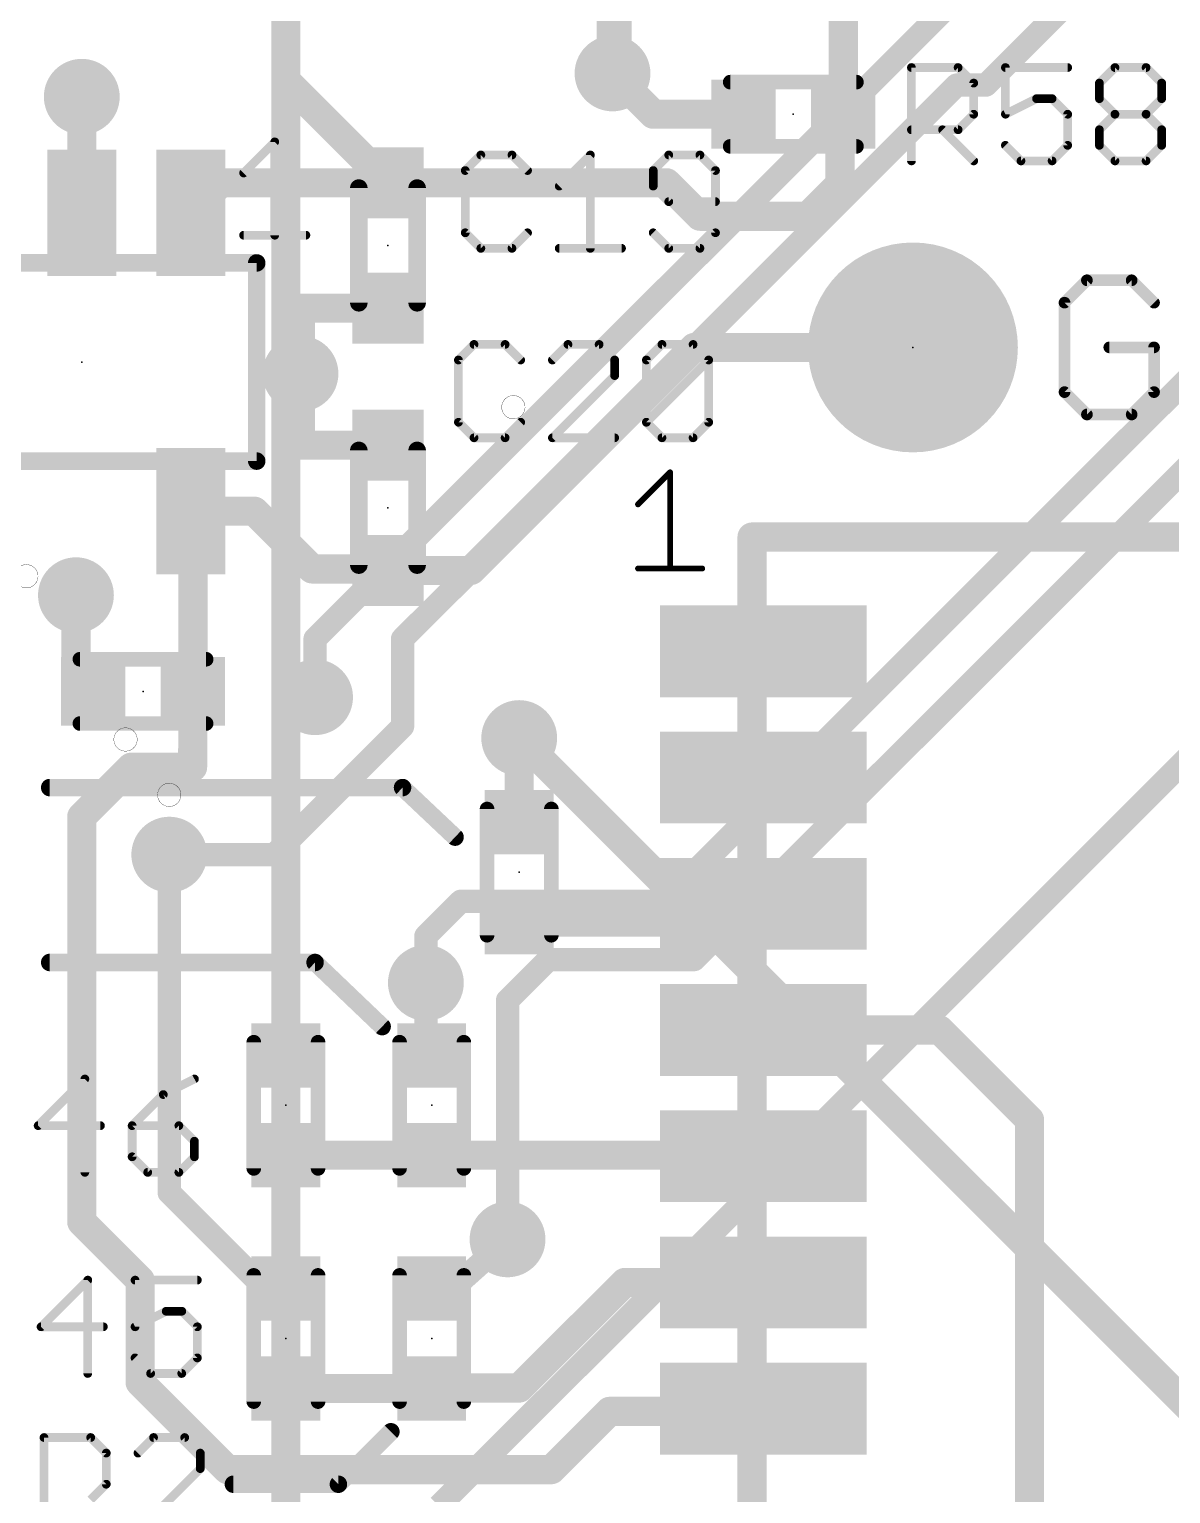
# Model space of a CAD drawing. Extents: x -18 to 144, y -21 to 125.
# Drawn here: x 5.38 to 15.33, y 27.86 to 40.62 of the extents above; entities that cross this region are included whole.
import ezdxf

# ---------------------------------------------------------------- set-up
doc = ezdxf.new("R2010")
doc.units = 0
for name, color, linetype in [('1', 251, 'CONTINUOUS'), ('114', 4, 'CONTINUOUS'), ('15', 251, 'CONTINUOUS'), ('16', 175, 'CONTINUOUS'), ('17', 1, 'CONTINUOUS'), ('18', 82, 'CONTINUOUS'), ('21', 253, 'CONTINUOUS'), ('23', 7, 'CONTINUOUS'), ('25', 253, 'CONTINUOUS'), ('27', 251, 'CONTINUOUS')]:
    doc.layers.add(name, color=color, linetype=linetype)

# ---------------------------------------------------------------- blocks, each defined once
blk = doc.blocks.new('RECT')
blk.add_solid([(-0.5, -0.5), (0.5, -0.5), (-0.5, 0.5), (0.5, 0.5)])
blk = doc.blocks.new('ROUNDP')
at = {"const_width": 0.5}
blk.add_lwpolyline([(0, -0.25, 1), (0, 0.25, 1), (0, -0.25)], format="xyb", dxfattribs=at)
blk = doc.blocks.new('ROUNDV')
at = {"const_width": 0.5}
blk.add_lwpolyline([(0, -0.25, 1), (0, 0.25, 1), (0, -0.25)], format="xyb", dxfattribs=at)

msp = doc.modelspace()

# ---------------------------------------------------------------- linework, layer by layer
at = {"layer": '1'}
for points, const_width in [([(10.48, 41.191), (10.48, 40.2996)], 0.3048), ([(12.4746, 39.878), (12.4746, 41.0964)], 0.254), ([(7.62, 40.967), (7.62, 40.1701)], 0.254), ([(10.48, 40.2996), (10.4648, 40.2336)], 0.3048), ([(10.8204, 39.878), (10.4648, 40.2336)], 0.254), ([(7.62, 40.1701), (8.509, 39.2811)], 0.254), ([(5.842, 39.019), (5.842, 40.0304)], 0.254), ([(11.6046, 39.878), (10.8204, 39.878)], 0.254), ([(12.446, 39.8494), (12.4746, 39.878)], 0.254), ([(12.446, 39.2684), (12.446, 39.8494)], 0.254), ([(7.0541, 39.2811), (6.792, 39.019)], 0.254), ([(8.509, 39.2811), (7.0541, 39.2811)], 0.254), ([(8.509, 39.2811), (10.9347, 39.2811)], 0.254), ([(10.9347, 39.2811), (11.2268, 38.989)], 0.254), ([(12.1666, 38.989), (12.446, 39.2684)], 0.254), ([(11.2268, 38.989), (12.1666, 38.989)], 0.254), ([(8.509, 38.1889), (7.747, 38.1889)], 0.254), ([(7.747, 38.1889), (7.747, 37.6174)], 0.254), ([(9.2329, 35.9029), (11.176, 37.846)], 0.254), ([(11.176, 37.846), (13.081, 37.846)], 0.254), ([(7.747, 36.9951), (7.747, 37.6174)], 0.254), ([(8.509, 36.9951), (7.747, 36.9951)], 0.254), ([(6.792, 36.419), (6.8104, 36.4006)], 0.254), ([(6.792, 36.419), (7.3452, 36.419)], 0.254), ([(6.8104, 36.4006), (6.8104, 34.8488)], 0.254), ([(7.3452, 36.419), (7.8486, 35.9156)], 0.254), ([(7.8486, 35.9156), (8.4963, 35.9156)], 0.254), ([(8.4963, 35.9156), (8.509, 35.9029)], 0.254), ([(8.509, 35.9029), (9.2329, 35.9029)], 0.254), ([(5.7912, 34.852), (5.7912, 35.687)], 0.254), ([(5.9404, 34.8488), (5.7912, 34.852)], 0.254), ([(6.8104, 34.5726), (6.8104, 34.8488)], 0.254), ([(7.62, 34.544), (7.874, 34.798)], 0.2032), ([(6.8072, 34.1884), (6.8104, 34.5726)], 0.254), ([(7.62, 31.677), (7.62, 34.544)], 0.2032), ([(9.652, 33.709), (9.652, 34.4424)], 0.254), ([(5.842, 33.7566), (6.2738, 34.1884)], 0.254), ([(6.2738, 34.1884), (6.8072, 34.1884)], 0.254), ([(5.842, 30.226), (5.842, 33.7566)], 0.254), ([(6.604, 30.48), (6.604, 33.4264)], 0.2032), ([(11.7794, 32.9982), (11.6202, 32.839)], 0.254), ([(11.6202, 32.839), (9.652, 32.839)], 0.254), ([(8.8392, 31.677), (8.8392, 32.3088)], 0.2032), ([(13.3138, 31.8982), (11.7794, 31.8982)], 0.254), ([(14.097, 31.115), (13.3138, 31.8982)], 0.254), ([(8.89, 31.677), (8.8392, 31.677)], 0.2032), ([(8.8392, 31.677), (8.8392, 31.6484)], 0.2032), ([(14.097, 18.669), (14.097, 31.115)], 0.254), ([(7.62, 30.807), (8.89, 30.807)], 0.254), ([(8.8138, 30.7372), (8.89, 30.807)], 0.2032), ([(8.89, 30.807), (11.7706, 30.807)], 0.254), ([(11.7152, 30.734), (11.7794, 30.7982)], 0.254), ([(11.7706, 30.807), (11.7794, 30.7982)], 0.254), ([(7.439, 29.645), (6.604, 30.48)], 0.2032), ([(6.35, 29.718), (5.842, 30.226)], 0.254), ([(9.071, 29.645), (9.5504, 30.0736)], 0.2032), ([(6.35, 28.829), (6.35, 29.718)], 0.254), ([(7.62, 29.645), (7.439, 29.645)], 0.2032), ([(8.89, 29.645), (9.071, 29.645)], 0.2032), ([(9.652, 28.7782), (10.572, 29.6982)], 0.254), ([(10.572, 29.6982), (11.7794, 29.6982)], 0.254), ([(7.112, 28.067), (6.35, 28.829)], 0.254), ([(7.62, 28.775), (8.89, 28.775)], 0.254), ([(8.89, 28.775), (8.8932, 28.7782)], 0.254), ([(8.8932, 28.7782), (9.652, 28.7782)], 0.254), ([(11.7794, 28.5982), (11.7562, 28.575)], 0.254), ([(10.4394, 28.575), (9.9314, 28.067)], 0.254), ([(11.7562, 28.575), (10.4394, 28.575)], 0.254), ([(9.9314, 28.067), (7.112, 28.067)], 0.254)]:
    msp.add_lwpolyline(points, dxfattribs=dict(at, const_width=const_width))
for points, const_width in [([(10.3905, 40.2507, 1), (10.5391, 40.2165)], 0.1524), ([(10.4038, 40.2996, 1), (10.5562, 40.2996)], 0.1524), ([(10.5543, 40.2825, 1), (10.4057, 40.3167)], 0.1524), ([(10.5097, 40.2785, 1), (10.4199, 40.1887)], 0.127), ([(7.6649, 40.215, 1), (7.5751, 40.1252)], 0.127), ([(7.5565, 40.1701, 1), (7.6835, 40.1701)], 0.127), ([(5.9055, 40.0304, 1), (5.7785, 40.0304)], 0.127), ([(10.8204, 39.9415, 1), (10.8204, 39.8145)], 0.127), ([(10.7755, 39.8331, 1), (10.8653, 39.9229)], 0.127), ([(11.6046, 39.8145, 1), (11.6046, 39.9415)], 0.127), ([(12.5095, 39.8494, 1), (12.3825, 39.8494)], 0.127), ([(12.4011, 39.8943, 1), (12.4909, 39.8045)], 0.127), ([(12.5195, 39.8331, 1), (12.4297, 39.9229)], 0.127), ([(12.4111, 39.878, 1), (12.5381, 39.878)], 0.127), ([(7.0541, 39.3446, 1), (7.0541, 39.2176)], 0.127), ([(7.099, 39.2362, 1), (7.0092, 39.326)], 0.127), ([(8.509, 39.3446, 1), (8.509, 39.2176)], 0.127), ([(8.4641, 39.2362, 1), (8.5539, 39.326)], 0.127), ([(8.509, 39.2176, 1), (8.509, 39.3446)], 0.127), ([(10.9796, 39.326, 1), (10.8898, 39.2362)], 0.127), ([(10.9347, 39.2176, 1), (10.9347, 39.3446)], 0.127), ([(12.3825, 39.2684, 1), (12.5095, 39.2684)], 0.127), ([(12.4909, 39.2235, 1), (12.4011, 39.3133)], 0.127), ([(5.7785, 39.019, 1), (5.9055, 39.019)], 0.127), ([(6.7471, 39.0639, 1), (6.8369, 38.9741)], 0.127), ([(11.2268, 39.0525, 1), (11.2268, 38.9255)], 0.127), ([(11.1819, 38.9441, 1), (11.2717, 39.0339)], 0.127), ([(12.1217, 39.0339, 1), (12.2115, 38.9441)], 0.127), ([(12.1666, 38.9255, 1), (12.1666, 39.0525)], 0.127), ([(7.747, 38.2524, 1), (7.747, 38.1254)], 0.127), ([(7.8105, 38.1889, 1), (7.6835, 38.1889)], 0.127), ([(8.509, 38.1254, 1), (8.509, 38.2524)], 0.127), ([(11.176, 37.9095, 1), (11.176, 37.7825)], 0.127), ([(11.2209, 37.8011, 1), (11.1311, 37.8909)], 0.127), ([(13.081, 37.7825, 1), (13.081, 37.9095)], 0.127), ([(7.8105, 37.6174, 1), (7.6835, 37.6174)], 0.127), ([(7.6835, 37.6174, 1), (7.8105, 37.6174)], 0.127), ([(7.747, 37.0586, 1), (7.747, 36.9316)], 0.127), ([(7.6835, 36.9951, 1), (7.8105, 36.9951)], 0.127), ([(8.509, 36.9316, 1), (8.509, 37.0586)], 0.127), ([(6.8369, 36.4639, 1), (6.7471, 36.3741)], 0.127), ([(6.792, 36.4825, 1), (6.792, 36.3555)], 0.127), ([(6.8739, 36.4006, 1), (6.7469, 36.4006)], 0.127), ([(6.7655, 36.3557, 1), (6.8553, 36.4455)], 0.127), ([(7.3901, 36.4639, 1), (7.3003, 36.3741)], 0.127), ([(7.3452, 36.3555, 1), (7.3452, 36.4825)], 0.127), ([(7.8486, 35.9791, 1), (7.8486, 35.8521)], 0.127), ([(7.8037, 35.8707, 1), (7.8935, 35.9605)], 0.127), ([(8.5412, 35.9605, 1), (8.4514, 35.8707)], 0.127), ([(8.509, 35.9664, 1), (8.509, 35.8394)], 0.127), ([(8.4641, 35.858, 1), (8.5539, 35.9478)], 0.127), ([(8.4963, 35.8521, 1), (8.4963, 35.9791)], 0.127), ([(9.188, 35.9478, 1), (9.2778, 35.858)], 0.127), ([(9.2329, 35.8394, 1), (9.2329, 35.9664)], 0.127), ([(5.8547, 35.687, 1), (5.7277, 35.687)], 0.127), ([(5.7926, 34.9155, 1), (5.7898, 34.7885)], 0.127), ([(5.939, 34.7853, 1), (5.9418, 34.9123)], 0.127), ([(6.8739, 34.8488, 1), (6.7469, 34.8488)], 0.127), ([(5.7277, 34.852, 1), (5.8547, 34.852)], 0.127), ([(6.7469, 34.8488, 1), (6.8739, 34.8488)], 0.127), ([(7.9099, 34.7621, 1), (7.8381, 34.8339)], 0.1016), ([(6.8739, 34.5721, 1), (6.7469, 34.5731)], 0.127), ([(6.7469, 34.5726, 1), (6.8739, 34.5726)], 0.127), ([(7.6708, 34.544, 1), (7.5692, 34.544)], 0.1016), ([(7.5841, 34.5799, 1), (7.6559, 34.5081)], 0.1016), ([(9.7155, 34.4424, 1), (9.5885, 34.4424)], 0.127), ([(6.2738, 34.2519, 1), (6.2738, 34.1249)], 0.127), ([(6.3187, 34.1435, 1), (6.2289, 34.2333)], 0.127), ([(6.7437, 34.1889, 1), (6.8707, 34.1879)], 0.127), ([(6.8072, 34.1249, 1), (6.8072, 34.2519)], 0.127), ([(5.9055, 33.7566, 1), (5.7785, 33.7566)], 0.127), ([(5.7971, 33.8015, 1), (5.8869, 33.7117)], 0.127), ([(9.5885, 33.709, 1), (9.7155, 33.709)], 0.127), ([(6.6548, 33.4264, 1), (6.5532, 33.4264)], 0.1016), ([(11.8243, 32.9533, 1), (11.7345, 33.0431)], 0.127), ([(9.652, 32.9025, 1), (9.652, 32.7755)], 0.127), ([(11.5753, 32.8839, 1), (11.6651, 32.7941)], 0.127), ([(11.6202, 32.7755, 1), (11.6202, 32.9025)], 0.127), ([(8.89, 32.3088, 1), (8.7884, 32.3088)], 0.1016), ([(11.7794, 31.9617, 1), (11.7794, 31.8347)], 0.127), ([(13.3587, 31.9431, 1), (13.2689, 31.8533)], 0.127), ([(13.3138, 31.8347, 1), (13.3138, 31.9617)], 0.127), ([(8.8392, 31.7278, 1), (8.8392, 31.6262)], 0.1016), ([(8.89, 31.677, 1), (8.7884, 31.677)], 0.1016), ([(8.89, 31.6262, 1), (8.89, 31.7278)], 0.1016), ([(7.5692, 31.677, 1), (7.6708, 31.677)], 0.1016), ([(8.7884, 31.677, 1), (8.89, 31.677)], 0.1016), ([(8.7884, 31.6484, 1), (8.89, 31.6484)], 0.1016), ([(14.1605, 31.115, 1), (14.0335, 31.115)], 0.127), ([(14.0521, 31.0701, 1), (14.1419, 31.1599)], 0.127), ([(7.62, 30.8705, 1), (7.62, 30.7435)], 0.127), ([(8.89, 30.8705, 1), (8.89, 30.7435)], 0.127), ([(8.9243, 30.7695, 1), (8.8557, 30.8445)], 0.1016), ([(8.89, 30.7435, 1), (8.89, 30.8705)], 0.127), ([(11.8155, 30.8519, 1), (11.7257, 30.7621)], 0.127), ([(11.8243, 30.7533, 1), (11.7345, 30.8431)], 0.127), ([(11.7345, 30.7533, 1), (11.8243, 30.8431)], 0.127), ([(11.7706, 30.7435, 1), (11.7706, 30.8705)], 0.127), ([(8.7795, 30.7747, 1), (8.8481, 30.6997)], 0.1016), ([(11.6703, 30.7789, 1), (11.7601, 30.6891)], 0.127), ([(6.6399, 30.5159, 1), (6.5681, 30.4441)], 0.1016), ([(6.5532, 30.48, 1), (6.6548, 30.48)], 0.1016), ([(5.8869, 30.2709, 1), (5.7971, 30.1811)], 0.127), ([(5.7785, 30.226, 1), (5.9055, 30.226)], 0.127), ([(9.5843, 30.0357, 1), (9.5165, 30.1115)], 0.1016), ([(6.4135, 29.718, 1), (6.2865, 29.718)], 0.127), ([(6.3051, 29.6731, 1), (6.3949, 29.7629)], 0.127), ([(7.439, 29.6958, 1), (7.439, 29.5942)], 0.1016), ([(7.62, 29.5942, 1), (7.62, 29.6958)], 0.1016), ([(8.89, 29.6958, 1), (8.89, 29.5942)], 0.1016), ([(9.0371, 29.6829, 1), (9.1049, 29.6071)], 0.1016), ([(9.071, 29.5942, 1), (9.071, 29.6958)], 0.1016), ([(10.572, 29.7617, 1), (10.572, 29.6347)], 0.127), ([(10.6169, 29.6533, 1), (10.5271, 29.7431)], 0.127), ([(11.7794, 29.6347, 1), (11.7794, 29.7617)], 0.127), ([(7.4031, 29.6091, 1), (7.4749, 29.6809)], 0.1016), ([(6.3949, 28.8739, 1), (6.3051, 28.7841)], 0.127), ([(6.2865, 28.829, 1), (6.4135, 28.829)], 0.127), ([(7.62, 28.8385, 1), (7.62, 28.7115)], 0.127), ([(8.8451, 28.8199, 1), (8.9349, 28.7301)], 0.127), ([(8.8932, 28.8417, 1), (8.8932, 28.7147)], 0.127), ([(8.9381, 28.7333, 1), (8.8483, 28.8231)], 0.127), ([(8.89, 28.7115, 1), (8.89, 28.8385)], 0.127), ([(9.6071, 28.8231, 1), (9.6969, 28.7333)], 0.127), ([(9.652, 28.7147, 1), (9.652, 28.8417)], 0.127), ([(11.8243, 28.5533, 1), (11.7345, 28.6431)], 0.127), ([(10.4394, 28.6385, 1), (10.4394, 28.5115)], 0.127), ([(10.4843, 28.5301, 1), (10.3945, 28.6199)], 0.127), ([(11.7113, 28.6199, 1), (11.8011, 28.5301)], 0.127), ([(11.7562, 28.5115, 1), (11.7562, 28.6385)], 0.127), ([(7.112, 28.1305, 1), (7.112, 28.0035)], 0.127), ([(7.0671, 28.0221, 1), (7.1569, 28.1119)], 0.127), ([(9.8865, 28.1119, 1), (9.9763, 28.0221)], 0.127), ([(9.9314, 28.0035, 1), (9.9314, 28.1305)], 0.127)]:
    msp.add_lwpolyline(points, format="xyb", dxfattribs=dict(at, const_width=const_width))
at = {"layer": '114', "const_width": 0.0025}
for points in [[(9.6012, 37.2237, 1), (9.6012, 37.4269, 1), (9.6012, 37.2237)], [(5.3594, 35.7505, 1), (5.3594, 35.9537, 1), (5.3594, 35.7505)], [(6.223, 34.3281, 1), (6.223, 34.5313, 1), (6.223, 34.3281)], [(6.604, 33.8455, 1), (6.604, 34.0487, 1), (6.604, 33.8455)]]:
    msp.add_lwpolyline(points, format="xyb", dxfattribs=at)
at = {"layer": '15', "const_width": 0.254}
for points in [[(7.62, 94.488), (7.62, 17.272)], [(9.652, 34.4424), (16.6116, 27.4828)]]:
    msp.add_lwpolyline(points, dxfattribs=at)
at = {"layer": '15', "const_width": 0.127}
msp.add_lwpolyline([(9.6969, 34.4873, 1), (9.6071, 34.3975)], format="xyb", dxfattribs=at)
at = {"layer": '16', "const_width": 0.2032}
for points in [[(10.922, 33.02), (34.036, 56.134)], [(11.176, 32.512), (34.036, 55.372)], [(8.9535, 27.7495), (27.432, 46.228)], [(7.874, 35.306), (15.748, 43.18)], [(13.716, 40.132), (16.764, 43.18)], [(8.636, 35.306), (13.462, 40.132)], [(13.462, 40.132), (13.716, 40.132)], [(7.874, 34.798), (7.874, 35.306)], [(8.636, 34.544), (8.636, 35.306)], [(7.5184, 33.4264), (8.636, 34.544)], [(6.604, 33.4264), (7.5184, 33.4264)], [(8.8392, 32.7152), (9.144, 33.02)], [(9.144, 33.02), (10.922, 33.02)], [(8.8392, 32.7152), (8.8392, 32.3088)], [(9.5504, 32.1564), (9.906, 32.512)], [(9.906, 32.512), (11.176, 32.512)], [(9.5504, 30.0736), (9.5504, 32.1564)]]:
    msp.add_lwpolyline(points, dxfattribs=at)
at = {"layer": '16', "const_width": 0.1016}
for points in [[(13.462, 40.1828, 1), (13.462, 40.0812)], [(13.4979, 40.0961, 1), (13.4261, 40.1679)], [(13.6801, 40.1679, 1), (13.7519, 40.0961)], [(13.716, 40.0812, 1), (13.716, 40.1828)], [(7.9248, 35.306, 1), (7.8232, 35.306)], [(7.8381, 35.3419, 1), (7.9099, 35.2701)], [(8.6868, 35.306, 1), (8.5852, 35.306)], [(8.6001, 35.3419, 1), (8.6719, 35.2701)], [(7.8232, 34.798, 1), (7.9248, 34.798)], [(8.5852, 34.544, 1), (8.6868, 34.544)], [(8.6719, 34.5081, 1), (8.6001, 34.5799)], [(6.604, 33.4772, 1), (6.604, 33.3756)], [(7.4825, 33.4623, 1), (7.5543, 33.3905)], [(7.5184, 33.3756, 1), (7.5184, 33.4772)], [(9.144, 33.0708, 1), (9.144, 32.9692)], [(9.1799, 32.9841, 1), (9.1081, 33.0559)], [(10.8861, 33.0559, 1), (10.9579, 32.9841)], [(10.922, 32.9692, 1), (10.922, 33.0708)], [(8.89, 32.7152, 1), (8.7884, 32.7152)], [(8.8033, 32.7511, 1), (8.8751, 32.6793)], [(9.906, 32.5628, 1), (9.906, 32.4612)], [(9.9419, 32.4761, 1), (9.8701, 32.5479)], [(11.1401, 32.5479, 1), (11.2119, 32.4761)], [(11.176, 32.4612, 1), (11.176, 32.5628)], [(8.7884, 32.3088, 1), (8.89, 32.3088)], [(9.6012, 32.1564, 1), (9.4996, 32.1564)], [(9.5145, 32.1923, 1), (9.5863, 32.1205)], [(9.4996, 30.0736, 1), (9.6012, 30.0736)]]:
    msp.add_lwpolyline(points, format="xyb", dxfattribs=at)
at = {"layer": '21'}
for points, const_width in [([(11.4896, 40.1898, 1), (11.4896, 40.1262)], 0.0635), ([(12.5896, 40.1262, 1), (12.5896, 40.1898)], 0.0635), ([(7.5419, 39.6374, 1), (7.5038, 39.6374)], 0.0381), ([(7.5363, 39.6239, 1), (7.5094, 39.6509)], 0.0381), ([(11.4896, 39.6298, 1), (11.4896, 39.5662)], 0.0635), ([(12.5896, 39.5662, 1), (12.5896, 39.6298)], 0.0635), ([(7.2382, 39.3797, 1), (7.2652, 39.3528)], 0.0381), ([(8.2931, 39.235, 1), (8.2169, 39.235)], 0.0762), ([(8.8011, 39.235, 1), (8.7249, 39.235)], 0.0762), ([(7.2517, 38.843, 1), (7.2517, 38.8049)], 0.0381), ([(7.5038, 38.8239, 1), (7.5419, 38.8239)], 0.0381), ([(7.794, 38.8049, 1), (7.794, 38.843)], 0.0381), ([(7.4041, 38.5826, 1), (7.3279, 38.5826)], 0.0762), ([(7.366, 38.5445, 1), (7.366, 38.6207)], 0.0762), ([(14.5967, 38.4566, 1), (14.5967, 38.4058)], 0.0508), ([(14.6147, 38.4132, 1), (14.5787, 38.4492)], 0.0508), ([(15.0045, 38.4492, 1), (14.9685, 38.4132)], 0.0508), ([(14.9865, 38.4058, 1), (14.9865, 38.4566)], 0.0508), ([(14.4272, 38.2363, 1), (14.3764, 38.2363)], 0.0508), ([(8.2169, 38.235, 1), (8.2931, 38.235)], 0.0762), ([(8.7249, 38.235, 1), (8.8011, 38.235)], 0.0762), ([(14.3838, 38.2543, 1), (14.4198, 38.2183)], 0.0508), ([(15.1634, 38.2183, 1), (15.1994, 38.2543)], 0.0508), ([(14.7916, 37.8719, 1), (14.7916, 37.8211)], 0.0508), ([(15.2068, 37.8465, 1), (15.156, 37.8465)], 0.0508), ([(15.1814, 37.8211, 1), (15.1814, 37.8719)], 0.0508), ([(14.4198, 37.4747, 1), (14.3838, 37.4387)], 0.0508), ([(14.3764, 37.4567, 1), (14.4272, 37.4567)], 0.0508), ([(15.156, 37.4567, 1), (15.2068, 37.4567)], 0.0508), ([(15.1994, 37.4387, 1), (15.1634, 37.4747)], 0.0508), ([(14.5967, 37.2872, 1), (14.5967, 37.2364)], 0.0508), ([(14.5787, 37.2438, 1), (14.6147, 37.2798)], 0.0508), ([(14.9685, 37.2798, 1), (15.0045, 37.2438)], 0.0508), ([(14.9865, 37.2364, 1), (14.9865, 37.2872)], 0.0508), ([(8.2931, 36.949, 1), (8.2169, 36.949)], 0.0762), ([(8.8011, 36.949, 1), (8.7249, 36.949)], 0.0762), ([(7.3279, 36.8554, 1), (7.4041, 36.8554)], 0.0762), ([(7.366, 36.8173, 1), (7.366, 36.8935)], 0.0762), ([(10.9792, 36.7583, 1), (10.9538, 36.7583)], 0.0254), ([(10.9754, 36.7493, 1), (10.9575, 36.7673)], 0.0254), ([(10.6778, 36.4877, 1), (10.6958, 36.4697)], 0.0254), ([(11.68, 36.2575, 1), (11.68, 36.1305)], 0.127), ([(11.7435, 36.194, 1), (11.6165, 36.194)], 0.127), ([(8.2169, 35.949, 1), (8.2931, 35.949)], 0.0762), ([(8.7249, 35.949, 1), (8.8011, 35.949)], 0.0762), ([(10.6868, 35.9321, 1), (10.6868, 35.9067)], 0.0254), ([(10.9538, 35.9194, 1), (10.9792, 35.9194)], 0.0254), ([(11.2461, 35.9067, 1), (11.2461, 35.9321)], 0.0254), ([(5.8254, 35.1606, 1), (5.8254, 35.097)], 0.0635), ([(6.9254, 35.097, 1), (6.9254, 35.1606)], 0.0635), ([(5.8254, 34.6006, 1), (5.8254, 34.5371)], 0.0635), ([(6.9254, 34.5371, 1), (6.9254, 34.6006)], 0.0635), ([(5.5626, 34.0487, 1), (5.5626, 33.9725)], 0.0762), ([(8.6622, 34.0383, 1), (8.6098, 33.9829)], 0.0762), ([(8.636, 33.9725, 1), (8.636, 34.0487)], 0.0762), ([(9.4038, 33.824, 1), (9.3402, 33.824)], 0.0635), ([(9.9638, 33.824, 1), (9.9002, 33.824)], 0.0635), ([(9.067, 33.5511, 1), (9.1194, 33.6065)], 0.0762), ([(9.3402, 32.724, 1), (9.4038, 32.724)], 0.0635), ([(9.9002, 32.724, 1), (9.9638, 32.724)], 0.0635), ([(5.5626, 32.5247, 1), (5.5626, 32.4485)], 0.0762), ([(7.9003, 32.5141, 1), (7.8477, 32.4591)], 0.0762), ([(7.874, 32.4485, 1), (7.874, 32.5247)], 0.0762), ([(8.4319, 31.9003, 1), (8.4845, 31.9553)], 0.0762), ([(7.3718, 31.792, 1), (7.3083, 31.792)], 0.0635), ([(7.9318, 31.792, 1), (7.8683, 31.792)], 0.0635), ([(8.6418, 31.792, 1), (8.5783, 31.792)], 0.0635), ([(9.2018, 31.792, 1), (9.1382, 31.792)], 0.0635), ([(7.3083, 30.692, 1), (7.3718, 30.692)], 0.0635), ([(7.8683, 30.692, 1), (7.9318, 30.692)], 0.0635), ([(8.5783, 30.692, 1), (8.6418, 30.692)], 0.0635), ([(9.1382, 30.692, 1), (9.2018, 30.692)], 0.0635), ([(7.3718, 29.76, 1), (7.3083, 29.76)], 0.0635), ([(7.9318, 29.76, 1), (7.8683, 29.76)], 0.0635), ([(8.6418, 29.76, 1), (8.5783, 29.76)], 0.0635), ([(9.2018, 29.76, 1), (9.1382, 29.76)], 0.0635), ([(7.3083, 28.66, 1), (7.3718, 28.66)], 0.0635), ([(7.8683, 28.66, 1), (7.9318, 28.66)], 0.0635), ([(8.5783, 28.66, 1), (8.6418, 28.66)], 0.0635), ([(9.1382, 28.66, 1), (9.2018, 28.66)], 0.0635), ([(8.5613, 28.3703, 1), (8.5075, 28.4241)], 0.0762), ([(7.1628, 27.9781, 1), (7.1628, 27.9019)], 0.0762), ([(8.0503, 27.9669, 1), (8.1041, 27.9131)], 0.0762), ([(8.0772, 27.9019, 1), (8.0772, 27.9781)], 0.0762)]:
    msp.add_lwpolyline(points, format="xyb", dxfattribs=dict(at, const_width=const_width))
for points, const_width in [([(12.5896, 40.158), (11.4896, 40.158)], 0.127), ([(7.2517, 39.3662), (7.5229, 39.6374)], 0.0762), ([(7.5229, 39.6374), (7.5229, 38.8239)], 0.0762), ([(12.5896, 39.598), (11.4896, 39.598)], 0.127), ([(8.255, 39.235), (8.255, 38.235)], 0.1524), ([(8.763, 38.235), (8.763, 39.235)], 0.1524), ([(7.2517, 38.8239), (7.794, 38.8239)], 0.0762), ([(4.318, 38.5826), (7.366, 38.5826)], 0.1524), ([(7.366, 38.5826), (7.366, 36.8554)], 0.1524), ([(14.5967, 38.4312), (14.4018, 38.2363)], 0.1016), ([(14.9865, 38.4312), (14.5967, 38.4312)], 0.1016), ([(15.1814, 38.2363), (14.9865, 38.4312)], 0.1016), ([(14.4018, 38.2363), (14.4018, 37.4567)], 0.1016), ([(15.1814, 37.8465), (14.7916, 37.8465)], 0.1016), ([(15.1814, 37.4567), (15.1814, 37.8465)], 0.1016), ([(14.4018, 37.4567), (14.5967, 37.2618)], 0.1016), ([(14.9865, 37.2618), (15.1814, 37.4567)], 0.1016), ([(14.5967, 37.2618), (14.9865, 37.2618)], 0.1016), ([(8.255, 36.949), (8.255, 35.949)], 0.1524), ([(8.763, 35.949), (8.763, 36.949)], 0.1524), ([(4.318, 36.8554), (7.366, 36.8554)], 0.1524), ([(10.6868, 36.4787), (10.9665, 36.7583)], 0.0508), ([(10.9665, 36.7583), (10.9665, 35.9194)], 0.0508), ([(23.88, 36.194), (11.68, 36.194)], 0.254), ([(11.68, 36.194), (11.68, 20.194)], 0.254), ([(10.6868, 35.9194), (11.2461, 35.9194)], 0.0508), ([(5.8254, 35.1288), (6.9254, 35.1288)], 0.127), ([(5.8254, 34.5688), (6.9254, 34.5688)], 0.127), ([(5.5626, 34.0106), (8.636, 34.0106)], 0.1524), ([(8.636, 34.0106), (9.0932, 33.5788)], 0.1524), ([(9.372, 33.824), (9.372, 32.724)], 0.127), ([(9.932, 33.824), (9.932, 32.724)], 0.127), ([(5.5626, 32.4866), (7.874, 32.4866)], 0.1524), ([(7.874, 32.4866), (8.4582, 31.9278)], 0.1524), ([(7.34, 31.792), (7.34, 30.692)], 0.127), ([(7.9, 31.792), (7.9, 30.692)], 0.127), ([(8.61, 31.792), (8.61, 30.692)], 0.127), ([(9.17, 31.792), (9.17, 30.692)], 0.127), ([(7.34, 29.76), (7.34, 28.66)], 0.127), ([(7.9, 29.76), (7.9, 28.66)], 0.127), ([(8.61, 29.76), (8.61, 28.66)], 0.127), ([(9.17, 29.76), (9.17, 28.66)], 0.127), ([(8.0772, 27.94), (8.5344, 28.3972)], 0.1524), ([(7.1628, 27.94), (8.0772, 27.94)], 0.1524)]:
    msp.add_lwpolyline(points, dxfattribs=dict(at, const_width=const_width))
at = {"layer": '23'}
for p in [(12.0396, 39.878), (8.509, 38.735), (13.081, 37.846), (5.842, 37.719), (8.509, 36.449), (6.3754, 34.8488), (9.652, 33.274), (7.62, 31.242), (8.89, 31.242), (7.62, 29.21), (8.89, 29.21)]:
    msp.add_point(p, dxfattribs=at)
at = {"layer": '25', "const_width": 0.0762}
for points in [[(13.0683, 39.4716), (13.0683, 40.2851)], [(13.0683, 40.2851), (13.475, 40.2851)], [(13.475, 40.2851), (13.6106, 40.1495)], [(14.4292, 40.2851), (13.8869, 40.2851)], [(13.8869, 40.2851), (13.8869, 39.8783)], [(14.7055, 40.1495), (14.841, 40.2851)], [(14.841, 40.2851), (15.1122, 40.2851)], [(15.1122, 40.2851), (15.2478, 40.1495)], [(13.6106, 40.1495), (13.6106, 39.8783)], [(14.7055, 40.0139), (14.7055, 40.1495)], [(15.2478, 40.1495), (15.2478, 40.0139)], [(13.8869, 39.8783), (14.158, 40.0139)], [(14.158, 40.0139), (14.2936, 40.0139)], [(14.2936, 40.0139), (14.4292, 39.8783)], [(14.841, 39.8783), (14.7055, 40.0139)], [(15.2478, 40.0139), (15.1122, 39.8783)], [(13.6106, 39.8783), (13.475, 39.7428)], [(14.4292, 39.8783), (14.4292, 39.6072)], [(14.7055, 39.7428), (14.841, 39.8783)], [(14.841, 39.8783), (15.1122, 39.8783)], [(15.1122, 39.8783), (15.2478, 39.7428)], [(13.475, 39.7428), (13.0683, 39.7428)], [(13.3395, 39.7428), (13.6106, 39.4716)], [(14.7055, 39.6072), (14.7055, 39.7428)], [(15.2478, 39.7428), (15.2478, 39.6072)], [(14.0225, 39.4716), (13.8869, 39.6072)], [(14.4292, 39.6072), (14.2936, 39.4716)], [(14.841, 39.4716), (14.7055, 39.6072)], [(15.2478, 39.6072), (15.1122, 39.4716)], [(14.2936, 39.4716), (14.0225, 39.4716)], [(15.1122, 39.4716), (14.841, 39.4716)], [(5.8689, 31.4713), (5.4621, 31.0645)], [(5.8689, 30.6578), (5.8689, 31.4713)], [(6.823, 31.4713), (6.5519, 31.3357)], [(6.5519, 31.3357), (6.2807, 31.0645)], [(5.4621, 31.0645), (6.0045, 31.0645)], [(6.2807, 31.0645), (6.2807, 30.7934)], [(6.6875, 31.0645), (6.2807, 31.0645)], [(6.823, 30.929), (6.6875, 31.0645)], [(6.823, 30.7934), (6.823, 30.929)], [(6.2807, 30.7934), (6.4163, 30.6578)], [(6.6875, 30.6578), (6.823, 30.7934)], [(6.4163, 30.6578), (6.6875, 30.6578)], [(5.8943, 29.7187), (5.4875, 29.3119)], [(5.8943, 28.9052), (5.8943, 29.7187)], [(6.8484, 29.7187), (6.3061, 29.7187)], [(6.3061, 29.7187), (6.3061, 29.3119)], [(6.3061, 29.3119), (6.5773, 29.4475)], [(6.5773, 29.4475), (6.7129, 29.4475)], [(6.7129, 29.4475), (6.8484, 29.3119)], [(5.4875, 29.3119), (6.0299, 29.3119)], [(6.8484, 29.3119), (6.8484, 29.0408)], [(6.4417, 28.9052), (6.3061, 29.0408)], [(6.8484, 29.0408), (6.7129, 28.9052)], [(6.7129, 28.9052), (6.4417, 28.9052)], [(5.5129, 27.5336), (5.5129, 28.3471)], [(5.5129, 28.3471), (5.9197, 28.3471)], [(5.9197, 28.3471), (6.0553, 28.2115)], [(6.4671, 28.3471), (6.3315, 28.2115)], [(6.7383, 28.3471), (6.4671, 28.3471)], [(6.8739, 28.2115), (6.7383, 28.3471)], [(6.0553, 28.2115), (6.0553, 27.9403)], [(6.8739, 28.0759), (6.8739, 28.2115)], [(6.3315, 27.5336), (6.8739, 28.0759)], [(6.0553, 27.9403), (5.9197, 27.8048)]]:
    msp.add_lwpolyline(points, dxfattribs=at)
at = {"layer": '25', "const_width": 0.0381}
for points in [[(13.0683, 40.3041, 1), (13.0683, 40.266)], [(13.0874, 40.2851, 1), (13.0493, 40.2851)], [(13.4885, 40.2986, 1), (13.4616, 40.2716)], [(13.475, 40.266, 1), (13.475, 40.3041)], [(13.9059, 40.2851, 1), (13.8678, 40.2851)], [(13.8869, 40.3041, 1), (13.8869, 40.266)], [(14.4292, 40.266, 1), (14.4292, 40.3041)], [(14.841, 40.3041, 1), (14.841, 40.266)], [(14.8545, 40.2716, 1), (14.8276, 40.2986)], [(15.1257, 40.2986, 1), (15.0987, 40.2716)], [(15.1122, 40.266, 1), (15.1122, 40.3041)], [(13.6297, 40.1495, 1), (13.5916, 40.1495)], [(13.5972, 40.136, 1), (13.6241, 40.163)], [(14.692, 40.163, 1), (14.7189, 40.136)], [(14.7245, 40.1495, 1), (14.6864, 40.1495)], [(15.2668, 40.1495, 1), (15.2287, 40.1495)], [(15.2343, 40.136, 1), (15.2613, 40.163)], [(14.158, 40.033, 1), (14.158, 39.9949)], [(14.1666, 39.9969, 1), (14.1495, 40.031)], [(14.3071, 40.0274, 1), (14.2802, 40.0005)], [(14.2936, 39.9949, 1), (14.2936, 40.033)], [(14.7189, 40.0274, 1), (14.692, 40.0005)], [(14.6864, 40.0139, 1), (14.7245, 40.0139)], [(15.2287, 40.0139, 1), (15.2668, 40.0139)], [(15.2613, 40.0005, 1), (15.2343, 40.0274)], [(13.5916, 39.8783, 1), (13.6297, 39.8783)], [(13.6241, 39.8649, 1), (13.5972, 39.8918)], [(13.8784, 39.8954, 1), (13.8954, 39.8613)], [(13.8678, 39.8783, 1), (13.9059, 39.8783)], [(14.4483, 39.8783, 1), (14.4102, 39.8783)], [(14.4157, 39.8649, 1), (14.4427, 39.8918)], [(14.841, 39.8974, 1), (14.841, 39.8593)], [(14.8276, 39.8649, 1), (14.8545, 39.8918)], [(14.8545, 39.8649, 1), (14.8276, 39.8918)], [(15.1257, 39.8918, 1), (15.0987, 39.8649)], [(15.0987, 39.8918, 1), (15.1257, 39.8649)], [(15.1122, 39.8593, 1), (15.1122, 39.8974)], [(13.0683, 39.7618, 1), (13.0683, 39.7237)], [(13.3529, 39.7562, 1), (13.326, 39.7293)], [(13.4616, 39.7562, 1), (13.4885, 39.7293)], [(13.475, 39.7237, 1), (13.475, 39.7618)], [(14.7245, 39.7428, 1), (14.6864, 39.7428)], [(14.692, 39.7562, 1), (14.7189, 39.7293)], [(15.2668, 39.7428, 1), (15.2287, 39.7428)], [(15.2343, 39.7293, 1), (15.2613, 39.7562)], [(13.9003, 39.6207, 1), (13.8734, 39.5937)], [(14.4102, 39.6072, 1), (14.4483, 39.6072)], [(14.4427, 39.5937, 1), (14.4157, 39.6207)], [(14.7189, 39.6207, 1), (14.692, 39.5937)], [(14.6864, 39.6072, 1), (14.7245, 39.6072)], [(15.2287, 39.6072, 1), (15.2668, 39.6072)], [(15.2613, 39.5937, 1), (15.2343, 39.6207)], [(13.0493, 39.4716, 1), (13.0874, 39.4716)], [(13.5972, 39.4581, 1), (13.6241, 39.4851)], [(14.0225, 39.4907, 1), (14.0225, 39.4526)], [(14.009, 39.4581, 1), (14.0359, 39.4851)], [(14.2802, 39.4851, 1), (14.3071, 39.4581)], [(14.2936, 39.4526, 1), (14.2936, 39.4907)], [(14.841, 39.4907, 1), (14.841, 39.4526)], [(14.8276, 39.4581, 1), (14.8545, 39.4851)], [(15.0987, 39.4851, 1), (15.1257, 39.4581)], [(15.1122, 39.4526, 1), (15.1122, 39.4907)], [(5.8879, 31.4713, 1), (5.8498, 31.4713)], [(5.8824, 31.4578, 1), (5.8554, 31.4848)], [(6.8316, 31.4543, 1), (6.8145, 31.4883)], [(6.5434, 31.3528, 1), (6.5604, 31.3187)], [(6.5654, 31.3222, 1), (6.5384, 31.3492)], [(5.4621, 31.0836, 1), (5.4621, 31.0455)], [(5.4487, 31.078, 1), (5.4756, 31.0511)], [(6.0045, 31.0455, 1), (6.0045, 31.0836)], [(6.2807, 31.0836, 1), (6.2807, 31.0455)], [(6.2672, 31.078, 1), (6.2942, 31.0511)], [(6.2998, 31.0645, 1), (6.2617, 31.0645)], [(6.7009, 31.078, 1), (6.674, 31.0511)], [(6.6875, 31.0455, 1), (6.6875, 31.0836)], [(6.8421, 30.929, 1), (6.804, 30.929)], [(6.8096, 30.9155, 1), (6.8365, 30.9424)], [(6.2942, 30.8069, 1), (6.2672, 30.7799)], [(6.2617, 30.7934, 1), (6.2998, 30.7934)], [(6.804, 30.7934, 1), (6.8421, 30.7934)], [(6.8365, 30.7799, 1), (6.8096, 30.8069)], [(5.8498, 30.6578, 1), (5.8879, 30.6578)], [(6.4163, 30.6769, 1), (6.4163, 30.6388)], [(6.4028, 30.6443, 1), (6.4298, 30.6713)], [(6.674, 30.6713, 1), (6.7009, 30.6443)], [(6.6875, 30.6388, 1), (6.6875, 30.6769)], [(5.9133, 29.7187, 1), (5.8752, 29.7187)], [(5.9078, 29.7052, 1), (5.8808, 29.7322)], [(6.3061, 29.7377, 1), (6.3061, 29.6996)], [(6.3252, 29.7187, 1), (6.2871, 29.7187)], [(6.8484, 29.6996, 1), (6.8484, 29.7377)], [(6.5773, 29.4666, 1), (6.5773, 29.4285)], [(6.5858, 29.4305, 1), (6.5688, 29.4646)], [(6.7263, 29.461, 1), (6.6994, 29.4341)], [(6.7129, 29.4285, 1), (6.7129, 29.4666)], [(5.4875, 29.331, 1), (5.4875, 29.2929)], [(5.4741, 29.3254, 1), (5.501, 29.2985)], [(6.0299, 29.2929, 1), (6.0299, 29.331)], [(6.2976, 29.329, 1), (6.3146, 29.2949)], [(6.2871, 29.3119, 1), (6.3252, 29.3119)], [(6.8675, 29.3119, 1), (6.8294, 29.3119)], [(6.835, 29.2985, 1), (6.8619, 29.3254)], [(6.3196, 29.0543, 1), (6.2926, 29.0273)], [(6.8294, 29.0408, 1), (6.8675, 29.0408)], [(6.8619, 29.0273, 1), (6.835, 29.0543)], [(5.8752, 28.9052, 1), (5.9133, 28.9052)], [(6.4417, 28.9243, 1), (6.4417, 28.8862)], [(6.4282, 28.8917, 1), (6.4552, 28.9187)], [(6.6994, 28.9187, 1), (6.7263, 28.8917)], [(6.7129, 28.8862, 1), (6.7129, 28.9243)], [(5.532, 28.3471, 1), (5.4939, 28.3471)], [(5.5129, 28.3661, 1), (5.5129, 28.328)], [(5.9332, 28.3606, 1), (5.9062, 28.3336)], [(5.9197, 28.328, 1), (5.9197, 28.3661)], [(6.4671, 28.3661, 1), (6.4671, 28.328)], [(6.4806, 28.3336, 1), (6.4536, 28.3606)], [(6.7517, 28.3606, 1), (6.7248, 28.3336)], [(6.7383, 28.328, 1), (6.7383, 28.3661)], [(6.0743, 28.2115, 1), (6.0362, 28.2115)], [(6.0418, 28.198, 1), (6.0687, 28.225)], [(6.3181, 28.225, 1), (6.345, 28.198)], [(6.8929, 28.2115, 1), (6.8548, 28.2115)], [(6.8604, 28.198, 1), (6.8873, 28.225)], [(6.8548, 28.0759, 1), (6.8929, 28.0759)], [(6.8873, 28.0625, 1), (6.8604, 28.0894)], [(6.0362, 27.9403, 1), (6.0743, 27.9403)], [(6.0687, 27.9269, 1), (6.0418, 27.9538)]]:
    msp.add_lwpolyline(points, format="xyb", dxfattribs=at)
at = {"layer": '27', "const_width": 0.0762}
for points in [[(9.3177, 39.5231), (9.1821, 39.3875)], [(9.5888, 39.5231), (9.3177, 39.5231)], [(9.7244, 39.3875), (9.5888, 39.5231)], [(10.0007, 39.2519), (10.2718, 39.5231)], [(10.2718, 39.5231), (10.2718, 38.7096)], [(10.9548, 39.5231), (10.8193, 39.3875)], [(11.226, 39.5231), (10.9548, 39.5231)], [(11.3616, 39.3875), (11.226, 39.5231)], [(9.1821, 39.3875), (9.1821, 38.8452)], [(10.8193, 39.3875), (10.8193, 39.2519)], [(11.3616, 38.8452), (11.3616, 39.3875)], [(10.8193, 39.2519), (10.9548, 39.1163)], [(10.9548, 39.1163), (11.3616, 39.1163)], [(9.1821, 38.8452), (9.3177, 38.7096)], [(9.5888, 38.7096), (9.7244, 38.8452)], [(10.8193, 38.8452), (10.9548, 38.7096)], [(11.226, 38.7096), (11.3616, 38.8452)], [(9.3177, 38.7096), (9.5888, 38.7096)], [(10.0007, 38.7096), (10.543, 38.7096)], [(10.9548, 38.7096), (11.226, 38.7096)], [(9.2582, 37.8721), (9.1226, 37.7365)], [(9.5294, 37.8721), (9.2582, 37.8721)], [(9.665, 37.7365), (9.5294, 37.8721)], [(10.0768, 37.8721), (9.9412, 37.7365)], [(10.348, 37.8721), (10.0768, 37.8721)], [(10.4835, 37.7365), (10.348, 37.8721)], [(10.7598, 37.7365), (10.8954, 37.8721)], [(10.8954, 37.8721), (11.1665, 37.8721)], [(11.1665, 37.8721), (11.3021, 37.7365)], [(9.1226, 37.7365), (9.1226, 37.1942)], [(10.4835, 37.6009), (10.4835, 37.7365)], [(10.7598, 37.1942), (10.7598, 37.7365)], [(10.7598, 37.1942), (11.3021, 37.7365)], [(11.3021, 37.7365), (11.3021, 37.1942)], [(9.9412, 37.0586), (10.4835, 37.6009)], [(9.1226, 37.1942), (9.2582, 37.0586)], [(9.5294, 37.0586), (9.665, 37.1942)], [(10.8954, 37.0586), (10.7598, 37.1942)], [(11.3021, 37.1942), (11.1665, 37.0586)], [(9.2582, 37.0586), (9.5294, 37.0586)], [(10.4835, 37.0586), (9.9412, 37.0586)], [(11.1665, 37.0586), (10.8954, 37.0586)]]:
    msp.add_lwpolyline(points, dxfattribs=at)
at = {"layer": '27', "const_width": 0.0381}
for points in [[(9.3177, 39.5421, 1), (9.3177, 39.504)], [(9.3312, 39.5096, 1), (9.3042, 39.5366)], [(9.6023, 39.5366, 1), (9.5754, 39.5096)], [(9.5888, 39.504, 1), (9.5888, 39.5421)], [(10.2909, 39.5231, 1), (10.2528, 39.5231)], [(10.2853, 39.5096, 1), (10.2584, 39.5366)], [(10.9548, 39.5421, 1), (10.9548, 39.504)], [(10.9683, 39.5096, 1), (10.9414, 39.5366)], [(11.2395, 39.5366, 1), (11.2125, 39.5096)], [(11.226, 39.504, 1), (11.226, 39.5421)], [(9.1686, 39.401, 1), (9.1956, 39.374)], [(9.2012, 39.3875, 1), (9.1631, 39.3875)], [(9.711, 39.374, 1), (9.7379, 39.401)], [(10.8058, 39.401, 1), (10.8327, 39.374)], [(10.8383, 39.3875, 1), (10.8002, 39.3875)], [(11.3806, 39.3875, 1), (11.3425, 39.3875)], [(11.3481, 39.374, 1), (11.3751, 39.401)], [(9.9872, 39.2654, 1), (10.0141, 39.2385)], [(10.8327, 39.2654, 1), (10.8058, 39.2385)], [(10.8002, 39.2519, 1), (10.8383, 39.2519)], [(10.9548, 39.1354, 1), (10.9548, 39.0973)], [(10.9414, 39.1029, 1), (10.9683, 39.1298)], [(11.3616, 39.0973, 1), (11.3616, 39.1354)], [(9.1956, 38.8587, 1), (9.1686, 38.8317)], [(9.1631, 38.8452, 1), (9.2012, 38.8452)], [(9.7379, 38.8317, 1), (9.711, 38.8587)], [(10.8327, 38.8587, 1), (10.8058, 38.8317)], [(11.3425, 38.8452, 1), (11.3806, 38.8452)], [(11.3751, 38.8317, 1), (11.3481, 38.8587)], [(9.3177, 38.7287, 1), (9.3177, 38.6906)], [(9.3042, 38.6961, 1), (9.3312, 38.7231)], [(9.5754, 38.7231, 1), (9.6023, 38.6961)], [(9.5888, 38.6906, 1), (9.5888, 38.7287)], [(10.0007, 38.7287, 1), (10.0007, 38.6906)], [(10.2528, 38.7096, 1), (10.2909, 38.7096)], [(10.543, 38.6906, 1), (10.543, 38.7287)], [(10.9548, 38.7287, 1), (10.9548, 38.6906)], [(10.9414, 38.6961, 1), (10.9683, 38.7231)], [(11.2125, 38.7231, 1), (11.2395, 38.6961)], [(11.226, 38.6906, 1), (11.226, 38.7287)], [(9.2582, 37.8911, 1), (9.2582, 37.853)], [(9.2717, 37.8586, 1), (9.2447, 37.8856)], [(9.5428, 37.8856, 1), (9.5159, 37.8586)], [(9.5294, 37.853, 1), (9.5294, 37.8911)], [(10.0768, 37.8911, 1), (10.0768, 37.853)], [(10.0903, 37.8586, 1), (10.0633, 37.8856)], [(10.3614, 37.8856, 1), (10.3345, 37.8586)], [(10.348, 37.853, 1), (10.348, 37.8911)], [(10.8954, 37.8911, 1), (10.8954, 37.853)], [(10.9088, 37.8586, 1), (10.8819, 37.8856)], [(11.18, 37.8856, 1), (11.1531, 37.8586)], [(11.1665, 37.853, 1), (11.1665, 37.8911)], [(9.1417, 37.7365, 1), (9.1036, 37.7365)], [(10.5026, 37.7365, 1), (10.4645, 37.7365)], [(10.7788, 37.7365, 1), (10.7407, 37.7365)], [(11.3212, 37.7365, 1), (11.2831, 37.7365)], [(11.3156, 37.723, 1), (11.2886, 37.75)], [(9.1092, 37.75, 1), (9.1361, 37.723)], [(9.6515, 37.723, 1), (9.6784, 37.75)], [(9.9277, 37.75, 1), (9.9547, 37.723)], [(10.4701, 37.723, 1), (10.497, 37.75)], [(10.7463, 37.75, 1), (10.7733, 37.723)], [(11.2886, 37.723, 1), (11.3156, 37.75)], [(10.4645, 37.6009, 1), (10.5026, 37.6009)], [(10.497, 37.5875, 1), (10.4701, 37.6144)], [(9.1361, 37.2077, 1), (9.1092, 37.1807)], [(9.1036, 37.1942, 1), (9.1417, 37.1942)], [(9.6784, 37.1807, 1), (9.6515, 37.2077)], [(10.7733, 37.2077, 1), (10.7463, 37.1807)], [(10.7463, 37.2077, 1), (10.7733, 37.1807)], [(10.7407, 37.1942, 1), (10.7788, 37.1942)], [(11.2831, 37.1942, 1), (11.3212, 37.1942)], [(11.3156, 37.1807, 1), (11.2886, 37.2077)], [(9.2582, 37.0776, 1), (9.2582, 37.0395)], [(9.2447, 37.0451, 1), (9.2717, 37.0721)], [(9.5159, 37.0721, 1), (9.5428, 37.0451)], [(9.5294, 37.0395, 1), (9.5294, 37.0776)], [(9.9412, 37.0776, 1), (9.9412, 37.0395)], [(9.9277, 37.0721, 1), (9.9547, 37.0451)], [(10.4835, 37.0395, 1), (10.4835, 37.0776)], [(10.8954, 37.0776, 1), (10.8954, 37.0395)], [(10.8819, 37.0451, 1), (10.9088, 37.0721)], [(11.1531, 37.0721, 1), (11.18, 37.0451)], [(11.1665, 37.0395, 1), (11.1665, 37.0776)]]:
    msp.add_lwpolyline(points, format="xyb", dxfattribs=at)

# ---------------------------------------------------------------- block references
at = {"layer": '1'}
for p, xscale, yscale in [((11.6046, 39.878), 0.56, 0.6), ((12.4746, 39.878), 0.56, 0.6), ((5.842, 39.019), 0.6, 1.1), ((6.792, 39.019), 0.6, 1.1), ((6.792, 36.419), 0.6, 1.1)]:
    msp.add_blockref('RECT', p, dxfattribs=dict(at, xscale=xscale, yscale=yscale))
for p, xscale, yscale, rotation in [((8.509, 39.2811), 0.62, 0.62, 270), ((8.509, 38.1889), 0.62, 0.62, 270), ((8.509, 36.9951), 0.62, 0.62, 90), ((8.509, 35.9029), 0.62, 0.62, 90), ((11.7794, 35.1982), 1.8, 0.8, 180), ((5.9404, 34.8488), 0.56, 0.6, 180), ((6.8104, 34.8488), 0.56, 0.6, 180), ((11.7794, 34.0982), 1.8, 0.8, 180), ((9.652, 33.709), 0.56, 0.6, 90), ((11.7794, 32.9982), 1.8, 0.8, 180), ((9.652, 32.839), 0.56, 0.6, 90), ((11.7794, 31.8982), 1.8, 0.8, 180), ((7.62, 31.677), 0.56, 0.6, 90), ((8.89, 31.677), 0.56, 0.6, 90), ((11.7794, 30.7982), 1.8, 0.8, 180), ((7.62, 30.807), 0.56, 0.6, 90), ((8.89, 30.807), 0.56, 0.6, 90), ((11.7794, 29.6982), 1.8, 0.8, 180), ((7.62, 29.645), 0.56, 0.6, 90), ((8.89, 29.645), 0.56, 0.6, 90), ((7.62, 28.775), 0.56, 0.6, 90), ((8.89, 28.775), 0.56, 0.6, 90), ((11.7794, 28.5982), 1.8, 0.8, 180)]:
    msp.add_blockref('RECT', p, dxfattribs=dict(at, xscale=xscale, yscale=yscale, rotation=rotation))
at = {"layer": '17'}
for xscale, yscale in [(1.8288, 1.8288), (1.8288, 1.8288), (1.6002, 1.6002), (1.6002, 1.6002)]:
    msp.add_blockref('ROUNDP', (13.081, 37.846), dxfattribs=dict(at, xscale=xscale, yscale=yscale))
at = {"layer": '18', "xscale": 0.6604, "yscale": 0.6604}
for p in [(10.4648, 40.2336), (10.4648, 40.2336), (10.4648, 40.2336), (10.4648, 40.2336), (5.842, 40.0304), (5.842, 40.0304), (5.842, 40.0304), (5.842, 40.0304), (7.747, 37.6174), (7.747, 37.6174), (7.747, 37.6174), (7.747, 37.6174), (5.7912, 35.687), (5.7912, 35.687), (5.7912, 35.687), (5.7912, 35.687), (7.874, 34.798), (7.874, 34.798), (7.874, 34.798), (7.874, 34.798), (9.652, 34.4424), (9.652, 34.4424), (9.652, 34.4424), (9.652, 34.4424), (6.604, 33.4264), (6.604, 33.4264), (6.604, 33.4264), (6.604, 33.4264), (8.8392, 32.3088), (8.8392, 32.3088), (8.8392, 32.3088), (8.8392, 32.3088), (9.5504, 30.0736), (9.5504, 30.0736), (9.5504, 30.0736), (9.5504, 30.0736)]:
    msp.add_blockref('ROUNDV', p, dxfattribs=at)

doc.saveas('drawing.dxf')
